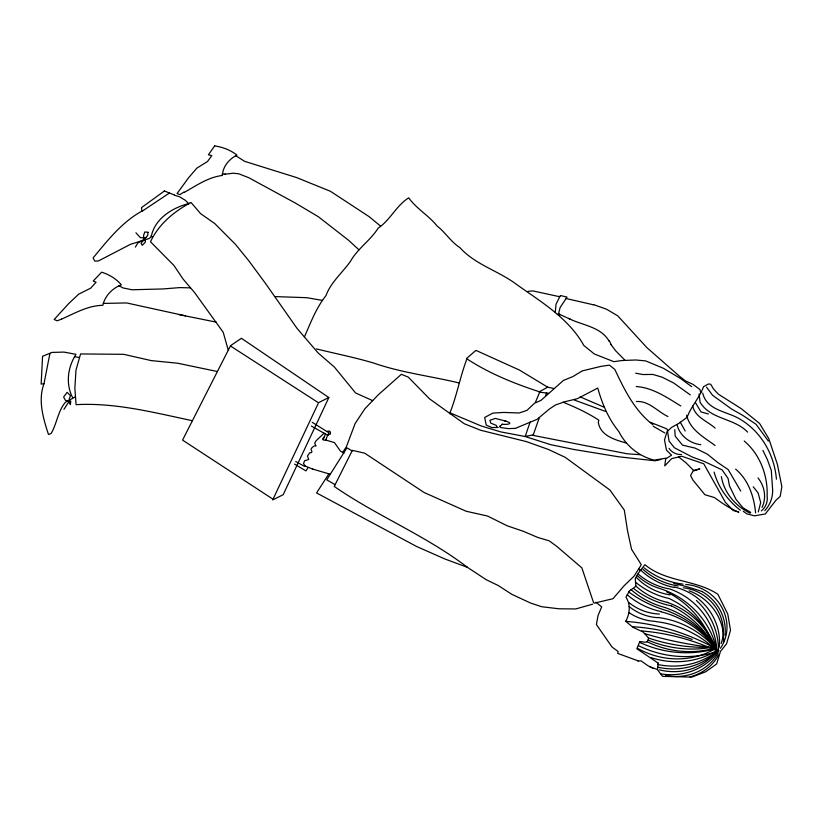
<?xml version="1.0" encoding="UTF-8"?>
<svg xmlns="http://www.w3.org/2000/svg" width="823" height="823" viewBox="0 0 823 823"><rect width="100%" height="100%" fill="white"/><g stroke="black" fill="none" stroke-linecap="round" stroke-linejoin="round"><path stroke-width="1.23" d="M555.258 312.38L556.029 304.263L560.34 295.57M658.122 662.854L657.495 669.778L662.566 676.352L691.814 677.123L705.825 671.702L716.648 663.966L720.454 651.415L726.534 643.853L730.515 630.274L727.769 614.071L717.862 594.268C695.702 579.464 665.684 582.231 644.923 564.681L638.339 573.168L635.253 578.754L635.881 586.336L629.389 590.955L625.933 597.22C630.881 604.288 629.801 613.989 625.758 621.262L632.959 627.311L643.185 632.043L648.359 637.835L648.545 639.132L647.145 641.714L645.088 642.259L639.81 641.518M449.986 413.815L450.181 412.385M43.989 383.806L49.884 353.581M545.731 395.894L546.513 392.777M758.292 511.957L760.699 502.534L758.096 492.946L753.23 486.784M466.723 359.404C460.098 376.903 456.847 395.524 449.975 412.827L481.023 425.903L500.713 431.89L525.177 436.519L550.844 444.718L574.073 449.502L618.752 456.806L655.17 460.787L660.869 459.491M525.167 436.55L530.187 421.849M539.25 417.847L533.067 435.398L627.147 453.782L640.397 454.718M69.122 399.433L70.459 395.678L67.147 392.304L63.597 397.056L65.49 400.379L68.967 401.603L63.937 409.34M325.795 440.068L327.935 434.379M304.417 336.977C310.683 322.678 316.176 307.884 325.959 295.632C330.98 282.063 342.317 272.845 350.475 261.313C357.655 248.546 370.36 240.491 378.158 228.156C390.431 219.967 396.161 205.678 408.702 197.829C416.603 208.836 428.629 215.431 437.064 225.944C445.428 232.477 450.953 241.88 459.934 247.661C474.47 263.761 495.611 269.975 513.13 281.96C538.396 300.344 568.168 317.071 583.816 345.465L594.35 353.993L613.865 361.688L621.663 360.556L635.809 359.99L645.613 360.896L663.328 368.241L680.919 378.734L691.721 386.707M323.305 439.348L325.424 434.133M639.697 641.878L636.837 648.74L657.958 662.957M535.361 402.437L539.775 391.995M318.141 403.64L273.02 499.211L182.552 440.099L230.409 345.958L318.419 402.735L328.881 397.488L283.194 494.695L272.691 499.921M135.363 247.106L137.791 243.011L143.922 239.483M328.891 473.832L316.567 492.936L416.592 546.482L445.222 559.115L467.413 567.325L486.095 579.629L498.182 585.492L511.7 594.257L530.506 603.012L541.719 606.726L558.961 608.794L575.761 608.938L592.632 604.175M342.656 452.506L346.452 446.622L355.063 423.66L364.836 408.815L378.199 394.875L401.357 374.311L408.29 377.14L429.524 398.846L464.306 423.752L480.55 430.223L526.37 441.601L548.313 449.42L565.206 457.31L609.874 489.994L624.307 510.095L627.507 530.681L631.539 549.26L641.302 564.701L634.142 576.09L624.143 585.709L612.97 598.722L594.052 603.187M307.771 468.122L305.93 470.89L294.572 464.121M214.68 145.877L208.404 154.806L211.789 155.578L207.53 161.514L196.81 168.17L188.549 177.809L177.068 193.549L179.918 194.639L183.951 192.016M324.025 437.126L322.606 438.824L323.274 440.058L326.186 440.171L334.447 442.579L340.311 450.963L343.942 453.206M475.416 350.804L466.476 358.581C489.047 373.436 514.406 383.652 540.114 392.005M499.612 426.427L502.544 424.246M164.528 190.926L141.505 207.602L141.957 211.079C121.866 222.128 107.515 240.573 93.102 257.908L94.779 261.107L98.482 260.932L130.435 244.328L149.251 238.485L151.206 236.818C154.59 218.507 172.737 207.406 189.681 203.343M230.533 345.701L241.376 338.284L328.809 397.53M141.947 211.346L169.343 193.096M184.054 192.51C196.316 185.638 208.044 177.233 222.405 175.453A25.966 21.305 -18.1 0 1 236.962 155.105A52.384 42.899 -20.4 0 0 214.659 145.908M75.202 396.943L65.315 402.334C57.764 411.479 56.993 423.454 51.191 433.412L48.495 434.493C43.208 418.475 37.817 400.204 43.979 383.765L41.15 384.084L42.57 356.266L51.972 352.409L63.999 352.09L75.953 354.332A52.116 44.349 -29.8 0 0 72.64 397.653M539.641 391.573L547.717 387.191L554.064 388.528M515.579 428.269L537.121 419.308L549.188 409.185L555.34 405.039L564.269 401.891L577.376 398.702M578.055 398.342L597.755 388.045C602.169 403.723 608.423 418.866 618.886 431.622C625.727 445.449 638.566 456.065 653.513 459.954M61.314 319.231C74.749 313.347 87.732 305.559 102.865 305.302A27.252 22.828 -26.7 0 1 121.341 284.779A55.028 45.646 -28.8 0 0 101.62 272.187L93.205 281.065L96.075 282.186L90.684 288.173L78.71 294.15L68.607 303.687L54.153 319.509L57.219 320.785L61.478 319.19M103.307 303.44L126.619 302.936L185.545 315.857M327.647 435.038L330.455 433.947L330.342 431.869L329.272 431.005L326.896 431.458M666.136 458.154L654.285 460.119M524.981 436.488L533.253 434.873M224.998 174.25L232.93 173.211L238.711 173.776L248.731 177.686L295.179 202.952L318.295 216.686L348.541 240.254L358.993 249.863M638.072 661.167L640.942 660.787L647.629 665.529L653.153 668.297M527.985 291.383L532.718 290.869L559.784 296.753M222.169 174.209L225.245 173.92M514.961 428.382L508.532 428.629L500.466 427.538L499.571 426.335M498.172 427.476L491.753 427.549L486.218 425.049L484.665 417.477L492.792 413.105L503.769 412.436L519.169 412.992L526.977 410.358L534.487 403.27L541.02 400.359L563.416 380.432L572.859 376.574L582.273 370.895L601.15 366.328L609.442 365.145L614.822 369.434C624.4 389.732 634.687 410.862 652.978 424.781M501.927 424.267C508.707 424.833 514.426 423.413 504.365 420.738M274.913 296.578L306.938 297.7L322.513 300.426M145.877 237.816L140.435 237.713L135.929 232.775M190.483 287.875L179.723 287.608L162.841 288.955L132.05 289.768L123.069 287.947L119.016 285.787M636.354 401.521C648.843 400.606 657.433 411.572 667.937 416.531M636.23 386.532C652.742 387.623 667.083 397.56 680.796 405.976M539.168 392.139L548.447 393.24M458.792 382.89C430.594 376.08 401.398 372.675 373.92 363.128C354.898 357.439 335.558 353.664 316.371 348.89M74.554 356.688L78.823 357.419M68.854 400.78L70.788 401.12L70.356 404.649L68.453 401.305M635.685 373.189L642.876 374.537L652.876 374.434L662.165 377.181L673.646 382.983L690.312 394.906M216.398 322.163L178.714 314.551M217.406 371.533L177.501 363.2L151.216 360.597L123.666 354.322L80.561 353.952L75.973 370.185L74.862 388.168L76.066 404.659C115.58 402.498 154.117 412.632 192.407 420.707M565.802 298.44L593.681 304.87M560.545 295.519L567.037 297.103L560.124 307.545L558.735 312.966L559.691 315.158M312.503 469.017L330.188 474.233M708.387 413.979L700.98 411.901L695.702 403.033M506.011 421.201L495.374 418.393L489.891 420.296L490.703 423.063L496.32 425.429L497.061 427.312M626.56 443.124C615.265 439.852 600.471 435.933 598.311 422.415L598.815 420.183C587.694 412.848 575.493 407.262 563.148 402.221M312.946 469.254L304.942 465.911M174.579 195.246L179.558 196.779L185.185 200.205L188.909 203.765M649.491 666.692L657.248 669.438M574.341 400.04L605.646 411.459M638.072 660.838L617.672 653.39L618.145 651.487L612.075 647.063L596.397 624.534L598.115 615.306L601.695 606.901L595.873 602.21M557.346 314.252L559.496 315.034M568.487 318.388C582.365 325.424 600.975 326.608 609.318 341.494M650.293 422.292L666.579 428.752L667.926 430.429M164.291 190.936L174.589 195.051M580.122 396.881L604.195 407.22M593.764 304.664L606.541 309.232L617.734 315.826L646.981 347.718L679.777 376.492L685.353 380.854L693.038 384.392L699.9 389.495L700.764 392.489M372.685 400.626L355.598 392.993L334.416 367.089L318.1 352.933L297.031 328.367L264.944 282.659L248.752 260.726L235.501 244.39L214.71 223.517L200.565 213.63L191.039 202.448C174.198 211.408 158.654 224.144 150.506 241.787L173.962 265.5L183.025 279.007L194.557 292.525L223.208 332.297L228.259 350.186M559.012 314.108L570.555 319.355M476.033 350.423L519.457 370.072L547.717 387.191M295.745 461.538L304.15 466.147M311.341 426.016L327.821 435.367L328.963 432.826L312.215 422.302M335.074 484.634L326.741 479.84L346.936 447.866L352.193 450.942M653.174 426.232L664.789 432.949M750.699 512.4L742.922 507.74L735.896 499.232L729.487 485.92L728.077 478.482L722.152 469.912L703.542 461.127L692.431 457.115L674.438 447.784L669.089 441.159L667.412 430.429M235.779 155.732L244.647 161.339L296.527 177.542L330.445 191.296L369.002 216.572L380.473 226.027M467.413 567.325C425.964 535.608 377.047 516.042 334.241 486.434L352.367 450.356L364.671 453.175L424.102 492.493L466.157 511.248L487.525 516.031L507.246 525.815L523.428 531.339L537.82 537.46L549.239 540.855L557.15 546.667L581.861 567.88L593.537 602.559M743.241 511.268L746.965 513.902L754.516 515.836L765.328 513.953L775.935 500.281L780.194 496.362L781.85 486.681L777.426 464.47L768.816 438.69L759.547 423.423L741.173 408.609L718.386 394.186L713.562 389.073L710.63 384.166L708.264 384.043L703.521 386.707C699.529 397.776 691.104 406.377 687.143 417.24L679.242 423.176L671.589 427.394L667.042 431.705L664.49 439.935L666.486 450.15L671.568 455.201L665.684 458.936L664.737 465.89L671.661 458.627L681.753 456.251L703.747 463.771L725.382 502.297L733.262 510.507L738.869 512.122C729.898 508.84 722.018 502.966 714.374 497.534L704.91 494.726L692.812 479.943L690.579 475.509L693.357 470.499L699.735 468.884L694.015 470.828L685.96 462.783L678.461 456.837M150.979 235.975L152.533 237.086M715.115 445.5C704.046 437.322 689.962 429.832 686.629 415.245M715.156 428.145C707.482 421.181 695.116 417.282 692.719 406.068M747.613 432.096C734.106 417.899 710.506 419.751 700.034 402.138L699.118 393.919M744.198 441.015C759.979 454.224 767.952 475.653 767.118 495.909A19.834 17.767 20 0 1 761.326 510.939M625.099 360.361L615.799 350.948L610.841 344.343M735.649 469.151C748.374 479.706 754.135 496.835 755.586 512.894M638.555 568.683L640.222 570.565M305.127 466.085L303.533 463.514L304.633 460.726L308.769 459.46L307.421 456.086L309.808 452.701L311.516 452.609L311.938 451.518L310.971 449.389L312.143 447.403L314.479 445.901L316.042 446.015L314.695 443.113L316.145 440.706L324.139 433.155M706.535 387.129L712.553 395.246L731.472 408.959L742.768 415.378L756.09 424.329L768.384 441.077M740.741 491.094L728.201 469.614L717.79 462.567L707.379 454.162L694.972 448.062L682.514 445.161L675.21 436.139L674.747 429.668M680.261 422.168L685.178 430.985M609.318 340.835L611.304 344.827M762.911 450.397L767.365 459.573L771.295 470.345L772.632 489.623A36.181 32.447 18.9 0 1 764.752 510.702M702.729 393.075C706.597 410.307 726.452 411.212 739.28 418.722C760.966 431.201 774.402 454.502 776.418 479.212M750.237 513.213A50.687 44.905 19.3 0 1 721.36 476.599M740.309 510.198A73.957 65.11 19 0 1 714.127 472.073M700.805 444.698A26.645 23.702 12.8 0 1 677.072 424.709M681.526 454.533A13.055 11.738 12.7 0 1 669.048 448.37M757.993 477.926A32.323 29.062 19.1 0 1 762.077 507.421M713.479 646.971A106.198 97.731 21.3 0 1 647.896 640.047M671.702 605.995A93.472 88.668 38.2 0 1 711.453 641.693M671.486 605.882A82.022 75.253 19.5 0 1 633.607 588.507M669.243 611.612A104.007 98.575 41.3 0 1 714.992 645.685M669.356 611.407A114.438 104.212 18.3 0 1 628.71 591.994M637.228 575.514A51.756 47.744 19.9 0 0 658.822 588.208A81.261 76.93 34.2 0 1 715.989 646.477M632.98 626.725A217.725 203.096 59.4 0 1 692.205 639.45M664.861 607.477A78.967 72.568 19.9 0 1 631.056 589.69M668.07 602.529A64.441 59.359 20.4 0 1 635.438 585.678M673.687 583.435A266.652 248.937 58.9 0 1 702.204 591.603M702.41 591.716A44.946 41.891 30.1 0 1 724.95 635.13M696.402 600.471A66.663 62.764 31.8 0 1 718.438 649.892M665.077 607.59A88.555 83.812 38.5 0 1 715.691 648.678M667.319 602.385A74.821 70.685 35.5 0 1 714.683 646.827M718.623 654.974A49.442 46.17 30.3 0 1 690.075 676.825M718.026 651.765A61.807 57.764 28 0 1 660.869 673.883M717.687 650.798A65.552 61.159 26.9 0 1 657.947 667.206M717.028 650.437A78.473 72.969 24.7 0 1 651.25 657.69M716.339 647.979A348.654 300.488 10.2 0 1 644.923 633.731M706.844 647.32A159.364 144.776 17.4 0 1 648.452 638M659.398 614.051A48.588 45.203 21.8 0 1 628.895 602.57M661.003 611.571A71.838 66.303 20.3 0 1 627.188 594.751M660.9 611.767A93.657 88.586 40.3 0 1 715.125 647.588M657.567 617.456A86.971 82.012 40.3 0 1 716.915 650.119M657.454 617.651A46.757 43.557 22.3 0 1 629.163 606.561M655.19 621.344A48.516 45.244 22.4 0 1 629.091 612.703M655.622 621.581A100.55 94.82 43.1 0 1 712.831 647.145M715.557 647.3A89.728 85.119 36.4 0 0 669.13 598.506A73.7 67.661 19.4 0 1 635.479 582.149M666.681 591.871A87.67 83.236 34.7 0 1 713.49 647.495M669.984 594.885A55.275 50.954 20.3 0 1 636.261 577.273M638.082 573.95A59.729 54.935 19.4 0 0 669.871 588.99A67.609 63.721 32.3 0 1 716.802 649.8M641.724 630.953A232.292 215.626 60.4 0 1 716.154 650.499M625.459 621.344A225.451 210.688 60.5 0 1 717.008 649.388M715.568 647.824A89.841 82.979 23 0 1 646.816 641.559M713.736 649.193A103.338 95.355 21.6 0 1 639.481 642.29M719.107 650.777A99.501 91.95 22.3 0 1 638.483 645.685M718.222 650.304A73.206 68.227 25.6 0 1 657.958 664.552M713.85 649.522A75.932 70.583 24.7 0 1 638.02 648.596M689.16 590.821A50.604 47.302 30.9 0 1 723.438 642.382M683.388 587.776A43.177 40.245 30.1 0 1 721.174 643.514M678.059 585.976A63.299 58.022 19.3 0 1 642.866 569.197M674.232 587.499A62.538 57.373 19.5 0 1 640.757 570.092M683.152 584.124A70.109 64.112 18.7 0 1 644.142 567.87M674.232 586.994A55.974 52.487 31.1 0 1 719.271 647.197M685.713 584.453A42.385 39.442 29.8 0 1 721.977 607.683A42.385 39.442 29.8 0 1 720.382 648.318M715.64 652.577A57.301 53.516 28.3 0 1 659.357 669.84M718.263 652.948A52.044 48.619 29.7 0 1 665.673 675.457M148.006 232.281L147.687 235.429L141.011 243.32L142.276 245.295L145.332 242.188L145.146 238.773L143.655 238.022L143.613 235.347L144.797 231.983L148.006 232.281"/></g></svg>
